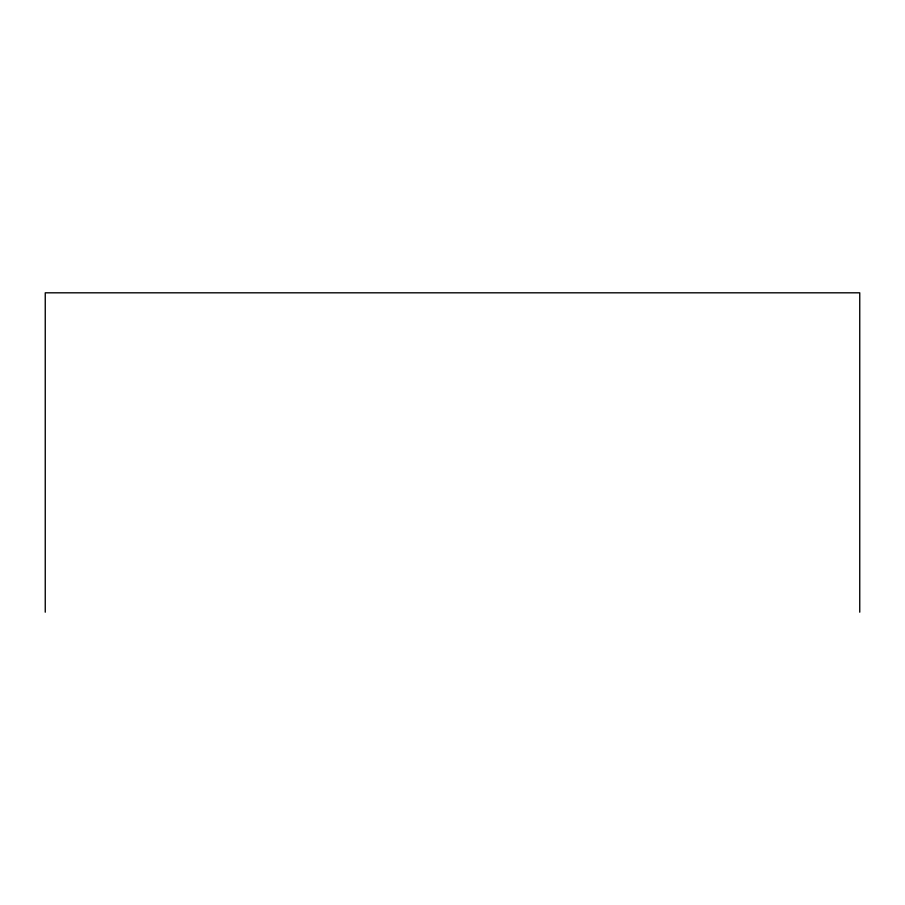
<?xml version="1.0" encoding="UTF-8"?>
<svg xmlns="http://www.w3.org/2000/svg" width="905" height="905" viewBox="0 0 905 905"><rect width="100%" height="100%" fill="white"/><g stroke="black" fill="none" stroke-linecap="round" stroke-linejoin="round"><path stroke-width="1.36" d="M859.75 612.187L859.75 292.813L45.25 292.813L45.25 612.187"/></g></svg>
